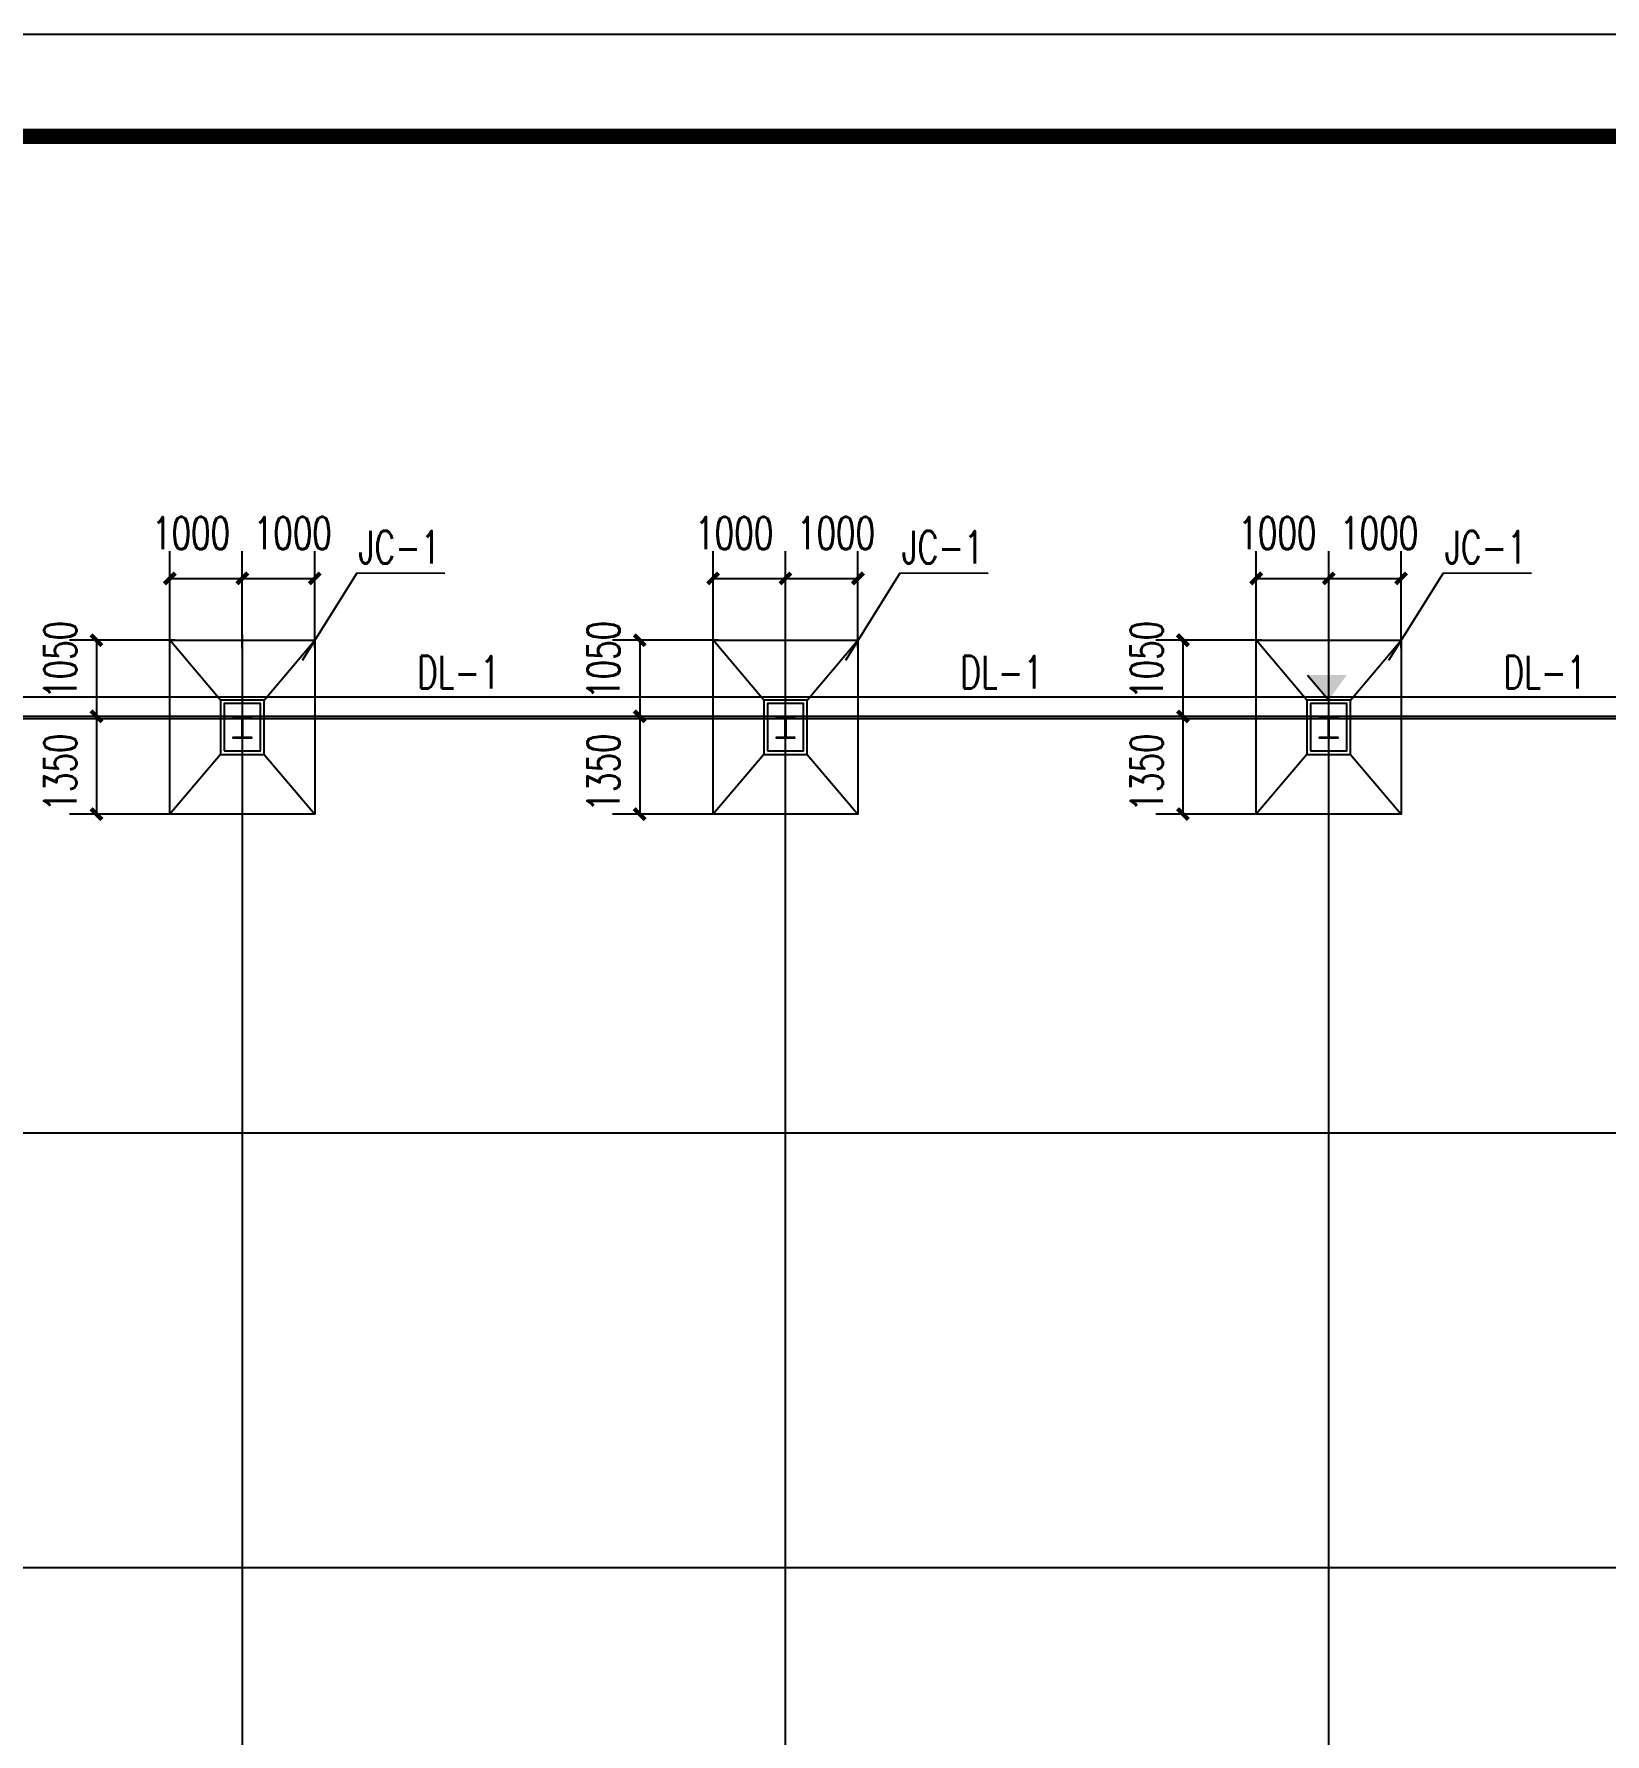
# Model space of a CAD drawing. Extents: x 180850 to 1399066, y 113487 to 334416.
# Drawn here: x 345624 to 367315, y 196913 to 220382 of the extents above; entities that cross this region are included whole.
import ezdxf

# ---------------------------------------------------------------- set-up
doc = ezdxf.new("R2010")
doc.units = 0
doc.header["$LTSCALE"] = 1000
for name, color, linetype in [('AXIS', 3, 'Continuous'), ('DOTE', 1, 'Continuous'), ('GZ', 50, 'Continuous'), ('PUB_TEXT', 7, 'Continuous'), ('PUB_TITLE', 4, 'Continuous'), ('YCX', 90, 'Continuous'), ('承台', 2, 'Continuous')]:
    doc.layers.add(name, color=color, linetype=linetype)
doc.styles.add('_TCH_DIM_T3', font='SIMPLEX', dxfattribs={"width": 0.705882, "bigfont": 'GBCBIG'})
doc.dimstyles.new('TCH_150_1', dxfattribs={"dimtxt": 446.25, "dimasz": 150, "dimexe": 375, "dimexo": 450, "dimgap": 189.375, "dimtad": 1, "dimdec": 0, "dimzin": 0, "dimdsep": 46, "dimtxsty": '_TCH_DIM_T3', "dimblk": 'ARCHTICK', "dimcen": 0.09, "dimclrd": 256, "dimclre": 256, "dimclrt": 7, "dimazin": 2, "dimtfac": 1, "dimtdec": 0, "dimtix": 1, "dimtmove": 2, "dimatfit": 3, "dimfxl": 1, "dimtolj": 1, "dimtzin": 0, "dimarcsym": 0})

# ---------------------------------------------------------------- blocks, each defined once
blk = doc.blocks.new('A$C33B20A31')
at = {"layer": 'GZ'}
for points in [[(29625, 35500), (29875, 35500), (29875, 35490), (29757, 35490), (29753, 35485), (29753, 35215), (29757, 35210), (29875, 35210), (29875, 35200), (29625, 35200), (29625, 35210), (29743, 35210), (29747, 35214), (29747, 35485), (29743, 35490), (29625, 35490), (29625, 35500)], [(37125, 35500), (37375, 35500), (37375, 35490), (37257, 35490), (37253, 35485), (37253, 35215), (37257, 35210), (37375, 35210), (37375, 35200), (37125, 35200), (37125, 35210), (37243, 35210), (37247, 35214), (37247, 35485), (37243, 35490), (37125, 35490), (37125, 35500)], [(44625, 35500), (44875, 35500), (44875, 35490), (44757, 35490), (44753, 35485), (44753, 35215), (44757, 35210), (44875, 35210), (44875, 35200), (44625, 35200), (44625, 35210), (44743, 35210), (44747, 35214), (44747, 35485), (44743, 35490), (44625, 35490), (44625, 35500)]]:
    blk.add_lwpolyline(points, close=True, dxfattribs=at)
blk = doc.blocks.new('_ArchTick')
at = {"color": 0, "linetype": 'ByBlock', "const_width": 0.4}
blk.add_lwpolyline([(-0.5, -0.5), (0.5, 0.5)], dxfattribs=at)
blk = doc.blocks.new('*D1316')
at = {"layer": 'AXIS', "linetype": 'ByBlock', "lineweight": -2, "transparency": 16777216}
for p, q in [((362500, 211901), (362500, 213241)), ((363500, 211901), (363500, 213241)), ((362500, 212866), (363500, 212866))]:
    blk.add_line(p, q, dxfattribs=at)
at = {"layer": 'Defpoints', "color": 0, "linetype": 'ByBlock', "transparency": 16777216}
for p in [(363500, 212866), (362500, 211451), (363500, 211451)]:
    blk.add_point(p, dxfattribs=at)
at = {"layer": 'AXIS', "linetype": 'ByBlock', "lineweight": -2, "transparency": 16777216, "xscale": 150, "yscale": 150, "zscale": 150, "rotation": 180}
blk.add_blockref('_ArchTick', (362500, 212866), dxfattribs=at)
at = {"layer": 'AXIS', "linetype": 'ByBlock', "lineweight": -2, "transparency": 16777216, "xscale": 150, "yscale": 150, "zscale": 150}
blk.add_blockref('_ArchTick', (363500, 212866), dxfattribs=at)
at = {"layer": 'AXIS', "color": 7, "linetype": 'ByBlock', "transparency": 16777216, "insert": (362792, 213492), "char_height": 446.2, "attachment_point": 5, "style": '_TCH_DIM_T3'}
blk.add_mtext('\\A1;1000', dxfattribs=at)
blk = doc.blocks.new('*D1317')
at = {"layer": 'AXIS', "linetype": 'ByBlock', "lineweight": -2, "transparency": 16777216}
for p, q in [((362750, 210962), (361112, 210962)), ((361487, 210962), (361487, 209612)), ((362575, 209612), (361112, 209612))]:
    blk.add_line(p, q, dxfattribs=at)
at = {"layer": 'Defpoints', "color": 0, "linetype": 'ByBlock', "transparency": 16777216}
for p in [(363200, 210962), (361487, 209612), (363025, 209612)]:
    blk.add_point(p, dxfattribs=at)
at = {"layer": 'AXIS', "linetype": 'ByBlock', "lineweight": -2, "transparency": 16777216, "xscale": 150, "yscale": 150, "zscale": 150}
for p, rotation in [((361487, 210962), 90), ((361487, 209612), 270)]:
    blk.add_blockref('_ArchTick', p, dxfattribs=dict(at, rotation=rotation))
at = {"layer": 'AXIS', "color": 7, "linetype": 'ByBlock', "transparency": 16777216, "insert": (360987, 210186), "char_height": 446.2, "attachment_point": 5, "rotation": 90, "style": '_TCH_DIM_T3'}
blk.add_mtext('\\A1;1350', dxfattribs=at)
blk = doc.blocks.new('*D1318')
at = {"layer": 'AXIS', "linetype": 'ByBlock', "lineweight": -2, "transparency": 16777216}
for p, q in [((362575, 212012), (361112, 212012)), ((361487, 212012), (361487, 210962)), ((362750, 210962), (361112, 210962))]:
    blk.add_line(p, q, dxfattribs=at)
at = {"layer": 'Defpoints', "color": 0, "linetype": 'ByBlock', "transparency": 16777216}
for p in [(363025, 212012), (361487, 210962), (363200, 210962)]:
    blk.add_point(p, dxfattribs=at)
at = {"layer": 'AXIS', "linetype": 'ByBlock', "lineweight": -2, "transparency": 16777216, "xscale": 150, "yscale": 150, "zscale": 150}
for p, rotation in [((361487, 212012), 90), ((361487, 210962), 270)]:
    blk.add_blockref('_ArchTick', p, dxfattribs=dict(at, rotation=rotation))
at = {"layer": 'AXIS', "color": 7, "linetype": 'ByBlock', "transparency": 16777216, "insert": (360987, 211741), "char_height": 446.2, "attachment_point": 5, "rotation": 90, "style": '_TCH_DIM_T3'}
blk.add_mtext('\\A1;1050', dxfattribs=at)
blk = doc.blocks.new('*D1319')
at = {"layer": 'AXIS', "linetype": 'ByBlock', "lineweight": -2, "transparency": 16777216}
for p, q in [((363500, 211901), (363500, 213241)), ((364500, 211901), (364500, 213241)), ((363500, 212866), (364500, 212866))]:
    blk.add_line(p, q, dxfattribs=at)
at = {"layer": 'Defpoints', "color": 0, "linetype": 'ByBlock', "transparency": 16777216}
for p in [(364500, 212866), (363500, 211451), (364500, 211451)]:
    blk.add_point(p, dxfattribs=at)
at = {"layer": 'AXIS', "linetype": 'ByBlock', "lineweight": -2, "transparency": 16777216, "xscale": 150, "yscale": 150, "zscale": 150, "rotation": 180}
blk.add_blockref('_ArchTick', (363500, 212866), dxfattribs=at)
at = {"layer": 'AXIS', "linetype": 'ByBlock', "lineweight": -2, "transparency": 16777216, "xscale": 150, "yscale": 150, "zscale": 150}
blk.add_blockref('_ArchTick', (364500, 212866), dxfattribs=at)
at = {"layer": 'AXIS', "color": 7, "linetype": 'ByBlock', "transparency": 16777216, "insert": (364197, 213492), "char_height": 446.2, "attachment_point": 5, "style": '_TCH_DIM_T3'}
blk.add_mtext('\\A1;1000', dxfattribs=at)
blk = doc.blocks.new('*D1588')
at = {"layer": 'AXIS', "linetype": 'ByBlock', "lineweight": -2, "transparency": 16777216}
for p, q in [((347500, 211901), (347500, 213241)), ((348500, 211901), (348500, 213241)), ((347500, 212866), (348500, 212866))]:
    blk.add_line(p, q, dxfattribs=at)
at = {"layer": 'Defpoints', "color": 0, "linetype": 'ByBlock', "transparency": 16777216}
for p in [(348500, 212866), (347500, 211451), (348500, 211451)]:
    blk.add_point(p, dxfattribs=at)
at = {"layer": 'AXIS', "linetype": 'ByBlock', "lineweight": -2, "transparency": 16777216, "xscale": 150, "yscale": 150, "zscale": 150, "rotation": 180}
blk.add_blockref('_ArchTick', (347500, 212866), dxfattribs=at)
at = {"layer": 'AXIS', "linetype": 'ByBlock', "lineweight": -2, "transparency": 16777216, "xscale": 150, "yscale": 150, "zscale": 150}
blk.add_blockref('_ArchTick', (348500, 212866), dxfattribs=at)
at = {"layer": 'AXIS', "color": 7, "linetype": 'ByBlock', "transparency": 16777216, "insert": (347792, 213492), "char_height": 446.2, "attachment_point": 5, "style": '_TCH_DIM_T3'}
blk.add_mtext('\\A1;1000', dxfattribs=at)
blk = doc.blocks.new('*D1589')
at = {"layer": 'AXIS', "linetype": 'ByBlock', "lineweight": -2, "transparency": 16777216}
for p, q in [((347750, 210962), (346112, 210962)), ((346487, 210962), (346487, 209612)), ((347575, 209612), (346112, 209612))]:
    blk.add_line(p, q, dxfattribs=at)
at = {"layer": 'Defpoints', "color": 0, "linetype": 'ByBlock', "transparency": 16777216}
for p in [(348200, 210962), (346487, 209612), (348025, 209612)]:
    blk.add_point(p, dxfattribs=at)
at = {"layer": 'AXIS', "linetype": 'ByBlock', "lineweight": -2, "transparency": 16777216, "xscale": 150, "yscale": 150, "zscale": 150}
for p, rotation in [((346487, 210962), 90), ((346487, 209612), 270)]:
    blk.add_blockref('_ArchTick', p, dxfattribs=dict(at, rotation=rotation))
at = {"layer": 'AXIS', "color": 7, "linetype": 'ByBlock', "transparency": 16777216, "insert": (345987, 210186), "char_height": 446.2, "attachment_point": 5, "rotation": 90, "style": '_TCH_DIM_T3'}
blk.add_mtext('\\A1;1350', dxfattribs=at)
blk = doc.blocks.new('*D1590')
at = {"layer": 'AXIS', "linetype": 'ByBlock', "lineweight": -2, "transparency": 16777216}
for p, q in [((347575, 212012), (346112, 212012)), ((346487, 212012), (346487, 210962)), ((347750, 210962), (346112, 210962))]:
    blk.add_line(p, q, dxfattribs=at)
at = {"layer": 'Defpoints', "color": 0, "linetype": 'ByBlock', "transparency": 16777216}
for p in [(348025, 212012), (346487, 210962), (348200, 210962)]:
    blk.add_point(p, dxfattribs=at)
at = {"layer": 'AXIS', "linetype": 'ByBlock', "lineweight": -2, "transparency": 16777216, "xscale": 150, "yscale": 150, "zscale": 150}
for p, rotation in [((346487, 212012), 90), ((346487, 210962), 270)]:
    blk.add_blockref('_ArchTick', p, dxfattribs=dict(at, rotation=rotation))
at = {"layer": 'AXIS', "color": 7, "linetype": 'ByBlock', "transparency": 16777216, "insert": (345987, 211741), "char_height": 446.2, "attachment_point": 5, "rotation": 90, "style": '_TCH_DIM_T3'}
blk.add_mtext('\\A1;1050', dxfattribs=at)
blk = doc.blocks.new('*D1591')
at = {"layer": 'AXIS', "linetype": 'ByBlock', "lineweight": -2, "transparency": 16777216}
for p, q in [((348500, 211901), (348500, 213241)), ((349500, 211901), (349500, 213241)), ((348500, 212866), (349500, 212866))]:
    blk.add_line(p, q, dxfattribs=at)
at = {"layer": 'Defpoints', "color": 0, "linetype": 'ByBlock', "transparency": 16777216}
for p in [(349500, 212866), (348500, 211451), (349500, 211451)]:
    blk.add_point(p, dxfattribs=at)
at = {"layer": 'AXIS', "linetype": 'ByBlock', "lineweight": -2, "transparency": 16777216, "xscale": 150, "yscale": 150, "zscale": 150, "rotation": 180}
blk.add_blockref('_ArchTick', (348500, 212866), dxfattribs=at)
at = {"layer": 'AXIS', "linetype": 'ByBlock', "lineweight": -2, "transparency": 16777216, "xscale": 150, "yscale": 150, "zscale": 150}
blk.add_blockref('_ArchTick', (349500, 212866), dxfattribs=at)
at = {"layer": 'AXIS', "color": 7, "linetype": 'ByBlock', "transparency": 16777216, "insert": (349197, 213492), "char_height": 446.2, "attachment_point": 5, "style": '_TCH_DIM_T3'}
blk.add_mtext('\\A1;1000', dxfattribs=at)
blk = doc.blocks.new('*D1596')
at = {"layer": 'AXIS', "linetype": 'ByBlock', "lineweight": -2, "transparency": 16777216}
for p, q in [((355000, 211901), (355000, 213241)), ((356000, 211901), (356000, 213241)), ((355000, 212866), (356000, 212866))]:
    blk.add_line(p, q, dxfattribs=at)
at = {"layer": 'Defpoints', "color": 0, "linetype": 'ByBlock', "transparency": 16777216}
for p in [(356000, 212866), (355000, 211451), (356000, 211451)]:
    blk.add_point(p, dxfattribs=at)
at = {"layer": 'AXIS', "linetype": 'ByBlock', "lineweight": -2, "transparency": 16777216, "xscale": 150, "yscale": 150, "zscale": 150, "rotation": 180}
blk.add_blockref('_ArchTick', (355000, 212866), dxfattribs=at)
at = {"layer": 'AXIS', "linetype": 'ByBlock', "lineweight": -2, "transparency": 16777216, "xscale": 150, "yscale": 150, "zscale": 150}
blk.add_blockref('_ArchTick', (356000, 212866), dxfattribs=at)
at = {"layer": 'AXIS', "color": 7, "linetype": 'ByBlock', "transparency": 16777216, "insert": (355292, 213492), "char_height": 446.2, "attachment_point": 5, "style": '_TCH_DIM_T3'}
blk.add_mtext('\\A1;1000', dxfattribs=at)
blk = doc.blocks.new('*D1597')
at = {"layer": 'AXIS', "linetype": 'ByBlock', "lineweight": -2, "transparency": 16777216}
for p, q in [((355250, 210962), (353612, 210962)), ((353987, 210962), (353987, 209612)), ((355075, 209612), (353612, 209612))]:
    blk.add_line(p, q, dxfattribs=at)
at = {"layer": 'Defpoints', "color": 0, "linetype": 'ByBlock', "transparency": 16777216}
for p in [(355700, 210962), (353987, 209612), (355525, 209612)]:
    blk.add_point(p, dxfattribs=at)
at = {"layer": 'AXIS', "linetype": 'ByBlock', "lineweight": -2, "transparency": 16777216, "xscale": 150, "yscale": 150, "zscale": 150}
for p, rotation in [((353987, 210962), 90), ((353987, 209612), 270)]:
    blk.add_blockref('_ArchTick', p, dxfattribs=dict(at, rotation=rotation))
at = {"layer": 'AXIS', "color": 7, "linetype": 'ByBlock', "transparency": 16777216, "insert": (353487, 210186), "char_height": 446.2, "attachment_point": 5, "rotation": 90, "style": '_TCH_DIM_T3'}
blk.add_mtext('\\A1;1350', dxfattribs=at)
blk = doc.blocks.new('*D1598')
at = {"layer": 'AXIS', "linetype": 'ByBlock', "lineweight": -2, "transparency": 16777216}
for p, q in [((355075, 212012), (353612, 212012)), ((353987, 212012), (353987, 210962)), ((355250, 210962), (353612, 210962))]:
    blk.add_line(p, q, dxfattribs=at)
at = {"layer": 'Defpoints', "color": 0, "linetype": 'ByBlock', "transparency": 16777216}
for p in [(355525, 212012), (353987, 210962), (355700, 210962)]:
    blk.add_point(p, dxfattribs=at)
at = {"layer": 'AXIS', "linetype": 'ByBlock', "lineweight": -2, "transparency": 16777216, "xscale": 150, "yscale": 150, "zscale": 150}
for p, rotation in [((353987, 212012), 90), ((353987, 210962), 270)]:
    blk.add_blockref('_ArchTick', p, dxfattribs=dict(at, rotation=rotation))
at = {"layer": 'AXIS', "color": 7, "linetype": 'ByBlock', "transparency": 16777216, "insert": (353487, 211741), "char_height": 446.2, "attachment_point": 5, "rotation": 90, "style": '_TCH_DIM_T3'}
blk.add_mtext('\\A1;1050', dxfattribs=at)
blk = doc.blocks.new('*D1599')
at = {"layer": 'AXIS', "linetype": 'ByBlock', "lineweight": -2, "transparency": 16777216}
for p, q in [((356000, 211901), (356000, 213241)), ((357000, 211901), (357000, 213241)), ((356000, 212866), (357000, 212866))]:
    blk.add_line(p, q, dxfattribs=at)
at = {"layer": 'Defpoints', "color": 0, "linetype": 'ByBlock', "transparency": 16777216}
for p in [(357000, 212866), (356000, 211451), (357000, 211451)]:
    blk.add_point(p, dxfattribs=at)
at = {"layer": 'AXIS', "linetype": 'ByBlock', "lineweight": -2, "transparency": 16777216, "xscale": 150, "yscale": 150, "zscale": 150, "rotation": 180}
blk.add_blockref('_ArchTick', (356000, 212866), dxfattribs=at)
at = {"layer": 'AXIS', "linetype": 'ByBlock', "lineweight": -2, "transparency": 16777216, "xscale": 150, "yscale": 150, "zscale": 150}
blk.add_blockref('_ArchTick', (357000, 212866), dxfattribs=at)
at = {"layer": 'AXIS', "color": 7, "linetype": 'ByBlock', "transparency": 16777216, "insert": (356697, 213492), "char_height": 446.2, "attachment_point": 5, "style": '_TCH_DIM_T3'}
blk.add_mtext('\\A1;1000', dxfattribs=at)

msp = doc.modelspace()

# ---------------------------------------------------------------- linework, layer by layer
for p, q in [((348200.32, 211187.13), (347500.32, 212012.13)), ((348800.32, 211187.13), (349500.32, 212012.13)), ((355700.32, 211187.13), (355000.32, 212012.13)), ((356300.32, 211187.13), (357000.32, 212012.13)), ((363200.32, 211187.13), (362500.32, 212012.13)), ((363800.32, 211187.13), (364500.32, 212012.13)), ((348800.32, 210737.13), (348800.32, 210737.13)), ((356300.32, 210737.13), (356300.32, 210737.13)), ((363800.32, 210737.13), (363800.32, 210737.13)), ((348200.32, 210437.13), (347500.32, 209612.13)), ((348800.32, 210437.13), (349500.32, 209612.13)), ((355700.32, 210437.13), (355000.32, 209612.13)), ((356300.32, 210437.13), (357000.32, 209612.13)), ((363200.32, 210437.13), (362500.32, 209612.13)), ((363800.32, 210437.13), (364500.32, 209612.13))]:
    msp.add_line(p, q)
for points in [[(347500.32, 212012.13), (349500.32, 212012.13), (349500.32, 209612.13), (347500.32, 209612.13)], [(355000.32, 212012.13), (357000.32, 212012.13), (357000.32, 209612.13), (355000.32, 209612.13)], [(362500.32, 212012.13), (364500.32, 212012.13), (364500.32, 209612.13), (362500.32, 209612.13)], [(318480.32, 211232.31), (379120.32, 211232.31), (379120.32, 175192.31), (318480.32, 175192.31)], [(318780.32, 210932.31), (378820.32, 210932.31), (378820.32, 175492.31), (318780.32, 175492.31)]]:
    msp.add_lwpolyline(points, close=True)
at = {"layer": 'DOTE'}
for p, q in [((348500.32, 174337.31), (348500.32, 212087.31)), ((356000.32, 174337.31), (356000.32, 212087.31)), ((363500.32, 174337.31), (363500.32, 212087.31)), ((317625.32, 210962.31), (380100.32, 210962.31)), ((317625.32, 205212.31), (380100.32, 205212.31)), ((317625.32, 199212.31), (380100.32, 199212.31))]:
    msp.add_line(p, q, dxfattribs=at)
at = {"layer": 'PUB_TEXT', "color": 5}
msp.add_line((363205.48, 211531.67), (363500.32, 211187.13), dxfattribs=at)
msp.add_solid([(363749.88, 211531.67), (363500.32, 211187.13), (363205.48, 211531.67)], dxfattribs=at)
at = {"layer": 'PUB_TITLE'}
msp.add_lwpolyline([(306908.52, 220381.89), (425837.69, 220381.89), (425837.69, 136381.97), (306908.52, 136381.97)], close=True, dxfattribs=at)
at = {"layer": 'PUB_TITLE', "const_width": 212.12}
msp.add_lwpolyline([(310443.87, 137796.11), (310443.87, 218967.75), (424423.55, 218967.75), (424423.55, 137796.11)], close=True, dxfattribs=at)
at = {"layer": 'YCX'}
for p, q in [((350080.55, 212937.7), (349327.61, 211734.35)), ((351298.34, 212935.23), (350080.55, 212937.7)), ((357580.55, 212937.7), (356827.61, 211734.35)), ((358798.34, 212935.23), (357580.55, 212937.7)), ((365080.55, 212937.7), (364327.61, 211734.35)), ((366298.34, 212935.23), (365080.55, 212937.7))]:
    msp.add_line(p, q, dxfattribs=at)
at = {"layer": '承台', "color": 6}
for p, q in [((348800.32, 210737.13), (348800.32, 210737.13)), ((356300.32, 210737.13), (356300.32, 210737.13)), ((363800.32, 210737.13), (363800.32, 210737.13))]:
    msp.add_line(p, q, dxfattribs=at)
for points in [[(348200.32, 210437.13), (348800.32, 210437.13), (348800.32, 211187.13), (348200.32, 211187.13)], [(348250.32, 210487.13), (348750.32, 210487.13), (348750.32, 211137.13), (348250.32, 211137.13)], [(355700.32, 210437.13), (356300.32, 210437.13), (356300.32, 211187.13), (355700.32, 211187.13)], [(355750.32, 210487.13), (356250.32, 210487.13), (356250.32, 211137.13), (355750.32, 211137.13)], [(363200.32, 210437.13), (363800.32, 210437.13), (363800.32, 211187.13), (363200.32, 211187.13)], [(363250.32, 210487.13), (363750.32, 210487.13), (363750.32, 211137.13), (363250.32, 211137.13)]]:
    msp.add_lwpolyline(points, close=True, dxfattribs=at)

# ---------------------------------------------------------------- block references
msp.add_blockref('A$C33B20A31', (318750.32, 175462.31))

# ---------------------------------------------------------------- texts
at = {"layer": 'YCX', "style": '_TCH_DIM_T3', "width": 0.705882}
for p in [(350106.23, 213071.56), (357606.23, 213071.56), (365106.23, 213071.56)]:
    msp.add_text('JC-1', height=450, dxfattribs=at).set_placement(p)
at = {"layer": '承台', "color": 6, "style": '_TCH_DIM_T3', "width": 0.705882}
for p in [(350914.31, 211346.37), (358414.31, 211346.37), (365914.31, 211346.37)]:
    msp.add_text('DL-1', height=450, dxfattribs=at).set_placement(p)

# ---------------------------------------------------------------- dimensions: what is measured, and where the dimension line sits
at = {"layer": 'AXIS', "linetype": 'ByBlock'}
for base, p1, p2, picture, middle in [((348500.32, 212865.54), (347500.32, 211451.39), (348500.32, 211451.39), '*D1588', (347792.27, 213491.71)), ((349500.32, 212865.54), (348500.32, 211451.39), (349500.32, 211451.39), '*D1591', (349197.24, 213491.71)), ((356000.32, 212865.54), (355000.32, 211451.39), (356000.32, 211451.39), '*D1596', (355292.27, 213491.71)), ((357000.32, 212865.54), (356000.32, 211451.39), (357000.32, 211451.39), '*D1599', (356697.24, 213491.71)), ((363500.32, 212865.54), (362500.32, 211451.39), (363500.32, 211451.39), '*D1316', (362792.27, 213491.71)), ((364500.32, 212865.54), (363500.32, 211451.39), (364500.32, 211451.39), '*D1319', (364197.24, 213491.71))]:
    dim = msp.add_linear_dim(base=base, p1=p1, p2=p2, dimstyle='TCH_150_1', dxfattribs=at)
    dim.commit()
    dim.dimension.update_dxf_attribs({"geometry": picture, "text_midpoint": middle, "dimtype": 160})
for base, p1, p2, picture, middle in [((346486.89, 210962.31), (348025.32, 212012.13), (348200.32, 210962.31), '*D1590', (345986.89, 211741.44)), ((353986.89, 210962.31), (355525.32, 212012.13), (355700.32, 210962.31), '*D1598', (353486.89, 211741.44)), ((361486.89, 210962.31), (363025.32, 212012.13), (363200.32, 210962.31), '*D1318', (360986.89, 211741.44)), ((346486.89, 209612.13), (348200.32, 210962.31), (348025.32, 209612.13), '*D1589', (345986.89, 210185.94)), ((353986.89, 209612.13), (355700.32, 210962.31), (355525.32, 209612.13), '*D1597', (353486.89, 210185.94)), ((361486.89, 209612.13), (363200.32, 210962.31), (363025.32, 209612.13), '*D1317', (360986.89, 210185.94))]:
    dim = msp.add_linear_dim(base=base, p1=p1, p2=p2, angle=90, dimstyle='TCH_150_1', dxfattribs=at)
    dim.commit()
    dim.dimension.update_dxf_attribs({"geometry": picture, "text_midpoint": middle, "dimtype": 160})

doc.saveas('drawing.dxf')
